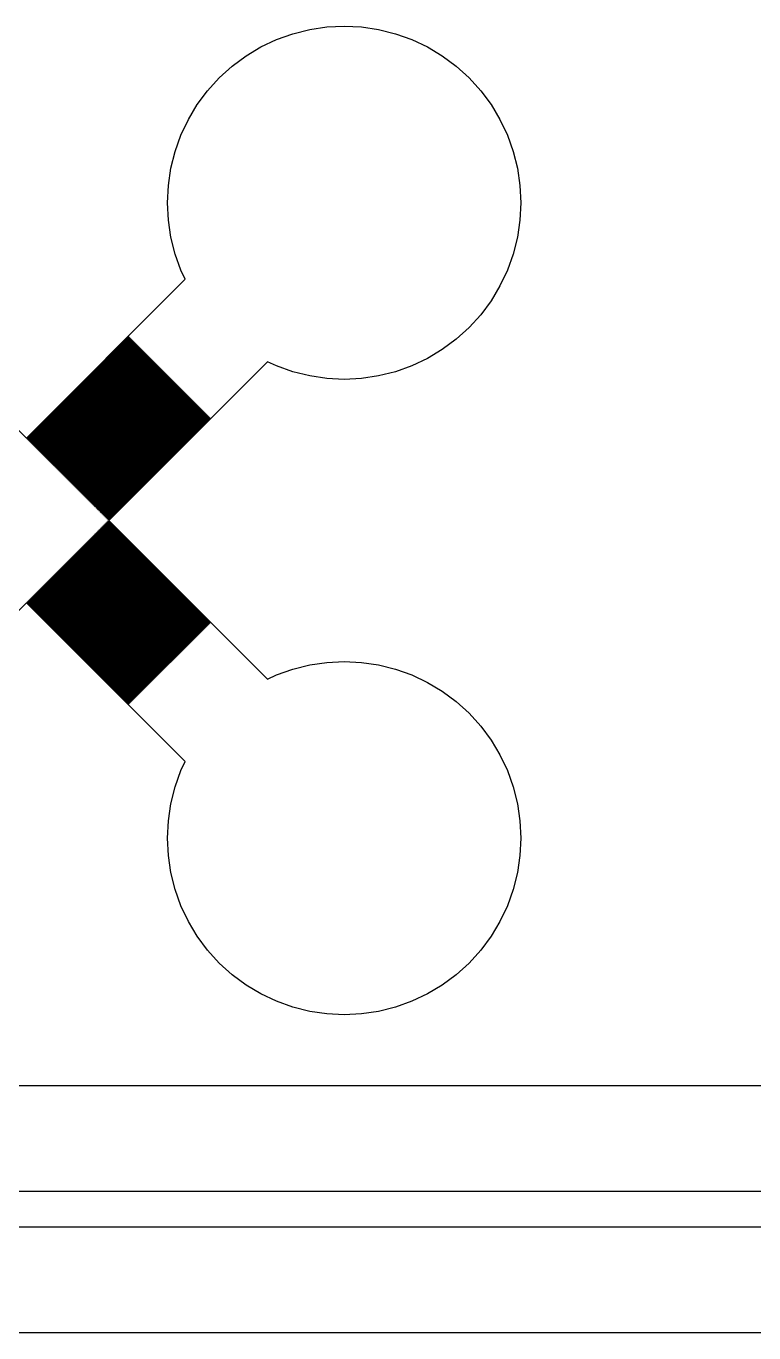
# Model space of a CAD drawing. Extents: x -16 to 132, y -40 to 113.
# Drawn here: x 9.2 to 19.73, y -2.56 to 16.36 of the extents above; entities that cross this region are included whole.
import ezdxf

# ---------------------------------------------------------------- set-up
doc = ezdxf.new("R2010")
doc.units = 0

msp = doc.modelspace()

# ---------------------------------------------------------------- linework, layer by layer
for p, q in [((13.0601, 16.2486), (13.3035, 16.3096)), ((13.3035, 16.3096), (13.5516, 16.3464)), ((13.5516, 16.3464), (13.8022, 16.3587)), ((13.8022, 16.3587), (14.0528, 16.3464)), ((14.0528, 16.3464), (14.301, 16.3096)), ((14.301, 16.3096), (14.5443, 16.2486)), ((12.5971, 16.0569), (12.8239, 16.1641)), ((12.8239, 16.1641), (13.0601, 16.2486)), ((14.5443, 16.2486), (14.7805, 16.1641)), ((14.7805, 16.1641), (15.0074, 16.0569)), ((12.1804, 15.7784), (12.3819, 15.9279)), ((12.3819, 15.9279), (12.5971, 16.0569)), ((15.0074, 16.0569), (15.2225, 15.9279)), ((15.2225, 15.9279), (15.424, 15.7784)), ((11.9945, 15.6099), (12.1804, 15.7784)), ((15.424, 15.7784), (15.6099, 15.6099)), ((11.826, 15.424), (11.9945, 15.6099)), ((15.6099, 15.6099), (15.7784, 15.424)), ((11.6766, 15.2225), (11.826, 15.424)), ((15.7784, 15.424), (15.9279, 15.2225)), ((11.5476, 15.0073), (11.6766, 15.2225)), ((15.9279, 15.2225), (16.0569, 15.0074)), ((11.4403, 14.7805), (11.5476, 15.0073)), ((16.0569, 15.0074), (16.1641, 14.7805)), ((11.3558, 14.5443), (11.4403, 14.7805)), ((16.1641, 14.7805), (16.2486, 14.5443)), ((11.2949, 14.301), (11.3558, 14.5443)), ((16.2486, 14.5443), (16.3096, 14.301)), ((11.258, 14.0528), (11.2949, 14.301)), ((16.3096, 14.301), (16.3464, 14.0528)), ((11.2457, 13.8022), (11.258, 14.0528)), ((16.3464, 14.0528), (16.3587, 13.8022)), ((11.258, 13.5516), (11.2457, 13.8022)), ((16.3587, 13.8022), (16.3464, 13.5516)), ((11.2948, 13.3035), (11.258, 13.5516)), ((16.3464, 13.5516), (16.3096, 13.3035)), ((11.3558, 13.0601), (11.2948, 13.3035)), ((16.3096, 13.3035), (16.2486, 13.0601)), ((11.4403, 12.8239), (11.3558, 13.0601)), ((16.2486, 13.0601), (16.1641, 12.8239)), ((6.9053, 12.6946), (9.2034, 10.3965)), ((9.2034, 10.3965), (11.5015, 12.6946)), ((11.5015, 12.6946), (11.4403, 12.8239)), ((16.1641, 12.8239), (16.0569, 12.5971)), ((16.0569, 12.5971), (15.9279, 12.3819)), ((15.9279, 12.3819), (15.7784, 12.1804)), ((15.7784, 12.1804), (15.6099, 11.9945)), ((15.6099, 11.9945), (15.424, 11.826)), ((10.6835, 11.8622), (9.21063, 10.3893)), ((9.21785, 10.382), (10.6908, 11.8549)), ((10.698, 11.8477), (9.22508, 10.3748)), ((9.23232, 10.3676), (10.7052, 11.8405)), ((10.7125, 11.8333), (9.23955, 10.3603)), ((9.24677, 10.3531), (10.7197, 11.826)), ((10.7269, 11.8188), (9.25401, 10.3459)), ((9.26123, 10.3386), (10.7342, 11.8116)), ((10.7414, 11.8043), (9.26848, 10.3314)), ((9.27571, 10.3242), (10.7486, 11.7971)), ((10.7559, 11.7899), (9.28294, 10.3169)), ((9.29018, 10.3097), (10.7631, 11.7826)), ((10.7703, 11.7754), (9.29741, 10.3025)), ((9.30463, 10.2953), (10.7776, 11.7682)), ((10.7848, 11.7609), (9.31187, 10.288)), ((9.31909, 10.2808), (10.792, 11.7537)), ((10.7992, 11.7465), (9.32632, 10.2736)), ((9.33356, 10.2663), (10.8065, 11.7392)), ((10.8137, 11.732), (9.34079, 10.2591)), ((10.6908, 11.8549), (10.6835, 11.8622)), ((10.7052, 11.8405), (10.698, 11.8477)), ((10.7197, 11.826), (10.7125, 11.8333)), ((10.7342, 11.8116), (10.7269, 11.8188)), ((10.7486, 11.7971), (10.7414, 11.8043)), ((10.7631, 11.7826), (10.7559, 11.7899)), ((10.7776, 11.7682), (10.7703, 11.7754)), ((10.792, 11.7537), (10.7848, 11.7609)), ((10.8065, 11.7392), (10.7992, 11.7465)), ((10.8209, 11.7248), (10.8137, 11.732)), ((15.424, 11.826), (15.2225, 11.6766)), ((9.34801, 10.2519), (10.8209, 11.7248)), ((10.8282, 11.7176), (9.35524, 10.2446)), ((9.36247, 10.2374), (10.8354, 11.7103)), ((10.8426, 11.7031), (9.36971, 10.2302)), ((9.37694, 10.2229), (10.8499, 11.6959)), ((10.8571, 11.6886), (9.38416, 10.2157)), ((9.3914, 10.2085), (10.8643, 11.6814)), ((10.8716, 11.6742), (9.39862, 10.2012)), ((9.40587, 10.194), (10.8788, 11.6669)), ((10.886, 11.6597), (9.41309, 10.1868)), ((9.42033, 10.1796), (10.8932, 11.6525)), ((10.9005, 11.6452), (9.42755, 10.1723)), ((9.4348, 10.1651), (10.9077, 11.638)), ((10.9149, 11.6308), (9.44202, 10.1579)), ((9.44926, 10.1506), (10.9222, 11.6236)), ((10.9294, 11.6163), (9.45648, 10.1434)), ((9.46371, 10.1362), (10.9366, 11.6091)), ((10.9439, 11.6019), (9.47095, 10.1289)), ((9.47818, 10.1217), (10.9511, 11.5946)), ((10.9583, 11.5874), (9.4854, 10.1145)), ((9.49263, 10.1073), (10.9656, 11.5802)), ((10.9728, 11.5729), (9.49986, 10.1)), ((9.50708, 10.0928), (10.98, 11.5657)), ((10.9872, 11.5585), (9.51433, 10.0855)), ((9.52155, 10.0783), (10.9945, 11.5512)), ((11.0017, 11.544), (9.52878, 10.0711)), ((10.8354, 11.7103), (10.8282, 11.7176)), ((10.8499, 11.6959), (10.8426, 11.7031)), ((10.8643, 11.6814), (10.8571, 11.6886)), ((10.8788, 11.6669), (10.8716, 11.6742)), ((10.8932, 11.6525), (10.886, 11.6597)), ((10.9077, 11.638), (10.9005, 11.6452)), ((10.9222, 11.6236), (10.9149, 11.6308)), ((10.9366, 11.6091), (10.9294, 11.6163)), ((10.9511, 11.5946), (10.9439, 11.6019)), ((10.9656, 11.5802), (10.9583, 11.5874)), ((10.98, 11.5657), (10.9728, 11.5729)), ((10.9945, 11.5512), (10.9872, 11.5585)), ((11.0089, 11.5368), (11.0017, 11.544)), ((15.0073, 11.5476), (14.7805, 11.4403)), ((15.2225, 11.6766), (15.0073, 11.5476)), ((9.53601, 10.0639), (11.0089, 11.5368)), ((11.0162, 11.5296), (9.54324, 10.0566)), ((9.55048, 10.0494), (11.0234, 11.5223)), ((11.0306, 11.5151), (9.55771, 10.0422)), ((9.56494, 10.0349), (11.0379, 11.5079)), ((11.0451, 11.5006), (9.57217, 10.0277)), ((9.57941, 10.0205), (11.0523, 11.4934)), ((11.0596, 11.4862), (9.58664, 10.0133)), ((9.59387, 10.006), (11.0668, 11.4789)), ((11.074, 11.4717), (9.6011, 9.99879)), ((9.60832, 9.99156), (11.0812, 11.4645)), ((11.0885, 11.4572), (9.61557, 9.98433)), ((9.62279, 9.9771), (11.0957, 11.45)), ((11.103, 11.4428), (9.63002, 9.96986)), ((9.63725, 9.96263), (11.1102, 11.4356)), ((11.1174, 11.4283), (9.64447, 9.9554)), ((9.65172, 9.94817), (11.1246, 11.4211)), ((11.1319, 11.4138), (9.65894, 9.94093)), ((9.66617, 9.9337), (11.1391, 11.4066)), ((11.1463, 11.3994), (9.6734, 9.92647)), ((9.68063, 9.91924), (11.1535, 11.3922)), ((11.1608, 11.3849), (9.68785, 9.91202)), ((9.6951, 9.90477), (11.168, 11.3777)), ((11.1753, 11.3705), (9.70233, 9.89755)), ((9.70956, 9.89032), (11.1825, 11.3633)), ((11.1897, 11.356), (9.7168, 9.88309)), ((12.6946, 11.5015), (10.3965, 9.2034)), ((11.0234, 11.5223), (11.0162, 11.5296)), ((11.0379, 11.5079), (11.0306, 11.5151)), ((11.0523, 11.4934), (11.0451, 11.5006)), ((11.0668, 11.4789), (11.0596, 11.4862)), ((11.0812, 11.4645), (11.074, 11.4717)), ((11.0957, 11.45), (11.0885, 11.4572)), ((11.1102, 11.4356), (11.103, 11.4428)), ((11.1246, 11.4211), (11.1174, 11.4283)), ((11.1391, 11.4066), (11.1319, 11.4138)), ((11.1535, 11.3922), (11.1463, 11.3994)), ((11.168, 11.3777), (11.1608, 11.3849)), ((11.1825, 11.3633), (11.1753, 11.3705)), ((11.1969, 11.3488), (11.1897, 11.356)), ((12.8239, 11.4403), (12.6946, 11.5015)), ((13.0601, 11.3558), (12.8239, 11.4403)), ((13.3035, 11.2948), (13.0601, 11.3558)), ((14.5443, 11.3558), (14.301, 11.2949)), ((14.7805, 11.4403), (14.5443, 11.3558)), ((9.72403, 9.87587), (11.1969, 11.3488)), ((11.2042, 11.3415), (9.73126, 9.86862)), ((9.73849, 9.8614), (11.2114, 11.3343)), ((11.2186, 11.3271), (9.74571, 9.85417)), ((9.75294, 9.84694), (11.2259, 11.3199)), ((11.2331, 11.3126), (9.76018, 9.83971)), ((9.7674, 9.83249), (11.2403, 11.3054)), ((11.2476, 11.2982), (9.77464, 9.82524)), ((9.78186, 9.81802), (11.2548, 11.2909)), ((11.262, 11.2837), (9.78909, 9.81078)), ((9.79633, 9.80356), (11.2693, 11.2765)), ((11.2765, 11.2693), (9.80356, 9.79633)), ((9.81078, 9.78909), (11.2837, 11.262)), ((11.2909, 11.2548), (9.81802, 9.78186)), ((9.82524, 9.77464), (11.2982, 11.2476)), ((11.3054, 11.2403), (9.83249, 9.7674)), ((9.83971, 9.76018), (11.3126, 11.2331)), ((11.3199, 11.2259), (9.84694, 9.75294)), ((9.85417, 9.74571), (11.3271, 11.2186)), ((11.3343, 11.2114), (9.8614, 9.73849)), ((9.86862, 9.73126), (11.3415, 11.2042)), ((11.3488, 11.1969), (9.87587, 9.72403)), ((9.88309, 9.7168), (11.356, 11.1897)), ((11.3633, 11.1825), (9.89032, 9.70956)), ((9.89755, 9.70233), (11.3705, 11.1753)), ((11.3777, 11.168), (9.90477, 9.6951)), ((9.91202, 9.68785), (11.3849, 11.1608)), ((11.2114, 11.3343), (11.2042, 11.3415)), ((11.2259, 11.3199), (11.2186, 11.3271)), ((11.2403, 11.3054), (11.2331, 11.3126)), ((11.2548, 11.2909), (11.2476, 11.2982)), ((11.2693, 11.2765), (11.262, 11.2837)), ((11.2837, 11.262), (11.2765, 11.2693)), ((11.2982, 11.2476), (11.2909, 11.2548)), ((11.3126, 11.2331), (11.3054, 11.2403)), ((11.3271, 11.2186), (11.3199, 11.2259)), ((11.3415, 11.2042), (11.3343, 11.2114)), ((11.356, 11.1897), (11.3488, 11.1969)), ((11.3705, 11.1753), (11.3633, 11.1825)), ((11.3849, 11.1608), (11.3777, 11.168)), ((13.5516, 11.258), (13.3035, 11.2948)), ((13.8022, 11.2457), (13.5516, 11.258)), ((14.0528, 11.258), (13.8022, 11.2457)), ((14.301, 11.2949), (14.0528, 11.258)), ((11.3922, 11.1535), (9.91924, 9.68063)), ((9.92647, 9.6734), (11.3994, 11.1463)), ((11.4066, 11.1391), (9.9337, 9.66617)), ((9.94093, 9.65894), (11.4138, 11.1319)), ((11.4211, 11.1246), (9.94817, 9.65172)), ((9.9554, 9.64447), (11.4283, 11.1174)), ((11.4356, 11.1102), (9.96263, 9.63725)), ((9.96986, 9.63002), (11.4428, 11.103)), ((11.45, 11.0957), (9.9771, 9.62279)), ((9.98433, 9.61557), (11.4572, 11.0885)), ((11.4645, 11.0812), (9.99156, 9.60832)), ((9.99879, 9.6011), (11.4717, 11.074)), ((11.4789, 11.0668), (10.006, 9.59387)), ((10.0133, 9.58664), (11.4862, 11.0596)), ((11.4934, 11.0523), (10.0205, 9.57941)), ((10.0277, 9.57217), (11.5006, 11.0451)), ((11.5079, 11.0379), (10.0349, 9.56494)), ((10.0422, 9.55771), (11.5151, 11.0306)), ((11.5223, 11.0234), (10.0494, 9.55048)), ((10.0566, 9.54324), (11.5296, 11.0162)), ((11.5368, 11.0089), (10.0639, 9.53601)), ((10.0711, 9.52878), (11.544, 11.0017)), ((11.5512, 10.9945), (10.0783, 9.52155)), ((10.0855, 9.51433), (11.5585, 10.9872)), ((11.5657, 10.98), (10.0928, 9.50708)), ((10.1, 9.49986), (11.5729, 10.9728)), ((11.3994, 11.1463), (11.3922, 11.1535)), ((11.4138, 11.1319), (11.4066, 11.1391)), ((11.4283, 11.1174), (11.4211, 11.1246)), ((11.4428, 11.103), (11.4356, 11.1102)), ((11.4572, 11.0885), (11.45, 11.0957)), ((11.4717, 11.074), (11.4645, 11.0812)), ((11.4862, 11.0596), (11.4789, 11.0668)), ((11.5006, 11.0451), (11.4934, 11.0523)), ((11.5151, 11.0306), (11.5079, 11.0379)), ((11.5296, 11.0162), (11.5223, 11.0234)), ((11.544, 11.0017), (11.5368, 11.0089)), ((11.5585, 10.9872), (11.5512, 10.9945)), ((11.5729, 10.9728), (11.5657, 10.98)), ((11.5802, 10.9656), (10.1073, 9.49263)), ((10.1145, 9.4854), (11.5874, 10.9583)), ((11.5946, 10.9511), (10.1217, 9.47818)), ((10.1289, 9.47095), (11.6019, 10.9439)), ((11.6091, 10.9366), (10.1362, 9.46371)), ((10.1434, 9.45648), (11.6163, 10.9294)), ((11.6236, 10.9222), (10.1506, 9.44926)), ((10.1579, 9.44202), (11.6308, 10.9149)), ((11.638, 10.9077), (10.1651, 9.4348)), ((10.1723, 9.42755), (11.6452, 10.9005)), ((11.6525, 10.8932), (10.1796, 9.42033)), ((10.1868, 9.41309), (11.6597, 10.886)), ((11.6669, 10.8788), (10.194, 9.40587)), ((10.2012, 9.39862), (11.6742, 10.8716)), ((11.6814, 10.8643), (10.2085, 9.3914)), ((10.2157, 9.38416), (11.6886, 10.8571)), ((11.6959, 10.8499), (10.2229, 9.37694)), ((10.2302, 9.36971), (11.7031, 10.8426)), ((11.7103, 10.8354), (10.2374, 9.36247)), ((10.2446, 9.35524), (11.7176, 10.8282)), ((11.7248, 10.8209), (10.2519, 9.34801)), ((10.2591, 9.34079), (11.732, 10.8137)), ((11.7392, 10.8065), (10.2663, 9.33356)), ((10.2736, 9.32632), (11.7465, 10.7992)), ((11.7537, 10.792), (10.2808, 9.31909)), ((10.288, 9.31187), (11.7609, 10.7848)), ((11.5874, 10.9583), (11.5802, 10.9656)), ((11.6019, 10.9439), (11.5946, 10.9511)), ((11.6163, 10.9294), (11.6091, 10.9366)), ((11.6308, 10.9149), (11.6236, 10.9222)), ((11.6452, 10.9005), (11.638, 10.9077)), ((11.6597, 10.886), (11.6525, 10.8932)), ((11.6742, 10.8716), (11.6669, 10.8788)), ((11.6886, 10.8571), (11.6814, 10.8643)), ((11.7031, 10.8426), (11.6959, 10.8499)), ((11.7176, 10.8282), (11.7103, 10.8354)), ((11.732, 10.8137), (11.7248, 10.8209)), ((11.7465, 10.7992), (11.7392, 10.8065)), ((11.7609, 10.7848), (11.7537, 10.792)), ((11.7682, 10.7776), (10.2953, 9.30463)), ((10.3025, 9.29741), (11.7754, 10.7703)), ((11.7826, 10.7631), (10.3097, 9.29018)), ((10.3169, 9.28294), (11.7899, 10.7559)), ((11.7971, 10.7486), (10.3242, 9.27571)), ((10.3314, 9.26848), (11.8043, 10.7414)), ((11.8116, 10.7342), (10.3386, 9.26123)), ((10.3459, 9.25401), (11.8188, 10.7269)), ((11.826, 10.7197), (10.3531, 9.24677)), ((10.3603, 9.23955), (11.8333, 10.7125)), ((11.8405, 10.7052), (10.3676, 9.23232)), ((10.3748, 9.22508), (11.8477, 10.698)), ((11.8549, 10.6908), (10.382, 9.21785)), ((10.3893, 9.21063), (11.8622, 10.6835)), ((11.7754, 10.7703), (11.7682, 10.7776)), ((11.7899, 10.7559), (11.7826, 10.7631)), ((11.8043, 10.7414), (11.7971, 10.7486)), ((11.8188, 10.7269), (11.8116, 10.7342)), ((11.8333, 10.7125), (11.826, 10.7197)), ((11.8477, 10.698), (11.8405, 10.7052)), ((11.8622, 10.6835), (11.8549, 10.6908)), ((9.21063, 10.3893), (9.21785, 10.382)), ((9.22508, 10.3748), (9.23232, 10.3676)), ((9.23955, 10.3603), (9.24677, 10.3531)), ((9.25401, 10.3459), (9.26123, 10.3386)), ((9.26848, 10.3314), (9.27571, 10.3242)), ((9.28294, 10.3169), (9.29018, 10.3097)), ((9.29741, 10.3025), (9.30463, 10.2953)), ((9.31187, 10.288), (9.31909, 10.2808)), ((9.32632, 10.2736), (9.33356, 10.2663)), ((9.34079, 10.2591), (9.34801, 10.2519)), ((9.35524, 10.2446), (9.36247, 10.2374)), ((9.36971, 10.2302), (9.37694, 10.2229)), ((9.38416, 10.2157), (9.3914, 10.2085)), ((9.39862, 10.2012), (9.40587, 10.194)), ((9.41309, 10.1868), (9.42033, 10.1796)), ((9.42755, 10.1723), (9.4348, 10.1651)), ((9.44202, 10.1579), (9.44926, 10.1506)), ((9.45648, 10.1434), (9.46371, 10.1362)), ((9.47095, 10.1289), (9.47818, 10.1217)), ((9.4854, 10.1145), (9.49263, 10.1073)), ((9.49986, 10.1), (9.50708, 10.0928)), ((9.51433, 10.0855), (9.52155, 10.0783)), ((9.52878, 10.0711), (9.53601, 10.0639)), ((9.54324, 10.0566), (9.55048, 10.0494)), ((9.55771, 10.0422), (9.56494, 10.0349)), ((9.57217, 10.0277), (9.57941, 10.0205)), ((9.58664, 10.0133), (9.59387, 10.006)), ((9.6011, 9.99879), (9.60832, 9.99156)), ((9.61557, 9.98433), (9.62279, 9.9771)), ((9.63002, 9.96986), (9.63725, 9.96263)), ((9.64447, 9.9554), (9.65172, 9.94817)), ((9.65894, 9.94093), (9.66617, 9.9337)), ((9.6734, 9.92647), (9.68063, 9.91924)), ((9.68785, 9.91202), (9.6951, 9.90477)), ((9.70233, 9.89755), (9.70956, 9.89032)), ((9.7168, 9.88309), (9.72403, 9.87587)), ((9.73126, 9.86862), (9.73849, 9.8614)), ((9.74571, 9.85417), (9.75294, 9.84694)), ((9.76018, 9.83971), (9.7674, 9.83249)), ((9.77464, 9.82524), (9.78186, 9.81802)), ((9.78909, 9.81078), (9.79633, 9.80356)), ((9.80356, 9.79633), (9.81078, 9.78909)), ((9.81802, 9.78186), (9.82524, 9.77464)), ((9.83249, 9.7674), (9.83971, 9.76018)), ((9.84694, 9.75294), (9.85417, 9.74571)), ((9.8614, 9.73849), (9.86862, 9.73126)), ((9.87587, 9.72403), (9.88309, 9.7168)), ((9.89032, 9.70956), (9.89755, 9.70233)), ((9.90477, 9.6951), (9.91202, 9.68785)), ((9.91924, 9.68063), (9.92647, 9.6734)), ((9.9337, 9.66617), (9.94093, 9.65894)), ((9.94817, 9.65172), (9.9554, 9.64447)), ((9.96263, 9.63725), (9.96986, 9.63002)), ((9.9771, 9.62279), (9.98433, 9.61557)), ((9.99156, 9.60832), (9.99879, 9.6011)), ((10.006, 9.59387), (10.0133, 9.58664)), ((10.0205, 9.57941), (10.0277, 9.57217)), ((10.0349, 9.56494), (10.0422, 9.55771)), ((10.0494, 9.55048), (10.0566, 9.54324)), ((10.0639, 9.53601), (10.0711, 9.52878)), ((10.0783, 9.52155), (10.0855, 9.51433)), ((10.0928, 9.50708), (10.1, 9.49986)), ((10.1073, 9.49263), (10.1145, 9.4854)), ((10.1217, 9.47818), (10.1289, 9.47095)), ((10.1362, 9.46371), (10.1434, 9.45648)), ((10.1506, 9.44926), (10.1579, 9.44202)), ((10.1651, 9.4348), (10.1723, 9.42755)), ((10.1796, 9.42033), (10.1868, 9.41309)), ((10.194, 9.40587), (10.2012, 9.39862)), ((10.2085, 9.3914), (10.2157, 9.38416)), ((10.2229, 9.37694), (10.2302, 9.36971)), ((10.2374, 9.36247), (10.2446, 9.35524)), ((10.2519, 9.34801), (10.2591, 9.34079)), ((10.2663, 9.33356), (10.2736, 9.32632)), ((10.2808, 9.31909), (10.288, 9.31187)), ((10.2953, 9.30463), (10.3025, 9.29741)), ((10.3097, 9.29018), (10.3169, 9.28294)), ((10.3242, 9.27571), (10.3314, 9.26848)), ((10.2736, 9.08046), (10.2663, 9.07323)), ((11.7465, 7.60754), (10.2736, 9.08046)), ((10.288, 9.09491), (10.2808, 9.08769)), ((10.2808, 9.08769), (11.7537, 7.61478)), ((11.7609, 7.62199), (10.288, 9.09491)), ((10.3025, 9.10938), (10.2952, 9.10216)), ((10.2952, 9.10216), (11.7682, 7.62924)), ((11.7754, 7.63646), (10.3025, 9.10938)), ((10.3169, 9.12384), (10.3097, 9.11661)), ((10.3097, 9.11661), (11.7826, 7.64368)), ((11.7899, 7.65092), (10.3169, 9.12384)), ((10.3314, 9.13829), (10.3242, 9.13107)), ((10.3242, 9.13107), (11.7971, 7.65814)), ((11.8043, 7.66539), (10.3314, 9.13829)), ((10.3386, 9.26123), (10.3459, 9.25401)), ((10.3459, 9.15276), (10.3386, 9.14554)), ((10.3386, 9.14554), (11.8115, 7.67261)), ((11.8188, 7.67986), (10.3459, 9.15276)), ((10.3531, 9.24677), (10.3603, 9.23955)), ((10.3603, 9.16722), (10.3531, 9.16)), ((10.3531, 9.16), (11.826, 7.68707)), ((11.8333, 7.69432), (10.3603, 9.16722)), ((10.3676, 9.23232), (10.3748, 9.22508)), ((10.3748, 9.18169), (10.3676, 9.17445)), ((10.3676, 9.17445), (11.8405, 7.70154)), ((11.8477, 7.70879), (10.3748, 9.18169)), ((10.382, 9.21785), (10.3893, 9.21063)), ((10.3892, 9.19615), (10.382, 9.18892)), ((10.382, 9.18892), (11.8549, 7.716)), ((11.8622, 7.72324), (10.3892, 9.19615)), ((10.3965, 9.2034), (12.6946, 6.9053)), ((10.0855, 8.89246), (10.0783, 8.88522)), ((11.5585, 7.41954), (10.0855, 8.89246)), ((10.1, 8.90692), (10.0928, 8.89969)), ((10.0928, 8.89969), (11.5657, 7.42677)), ((11.5729, 7.43401), (10.1, 8.90692)), ((10.1145, 8.92139), (10.1072, 8.91415)), ((10.1072, 8.91415), (11.5802, 7.44122)), ((11.5874, 7.44847), (10.1145, 8.92139)), ((10.1289, 8.93584), (10.1217, 8.92862)), ((10.1217, 8.92862), (11.5946, 7.45569)), ((11.6018, 7.46292), (10.1289, 8.93584)), ((10.1434, 8.9503), (10.1362, 8.94307)), ((10.1362, 8.94307), (11.6091, 7.47015)), ((11.6163, 7.47739), (10.1434, 8.9503)), ((10.1579, 8.96477), (10.1506, 8.95752)), ((10.1506, 8.95752), (11.6235, 7.4846)), ((11.6308, 7.49185), (10.1579, 8.96477)), ((10.1723, 8.97923), (10.1651, 8.97198)), ((10.1651, 8.97198), (11.638, 7.49907)), ((11.6452, 7.50632), (10.1723, 8.97923)), ((10.1868, 8.99368), (10.1795, 8.98645)), ((10.1795, 8.98645), (11.6525, 7.51353)), ((11.6597, 7.52077), (10.1868, 8.99368)), ((10.2012, 9.00815), (10.194, 9.00092)), ((10.194, 9.00092), (11.6669, 7.528)), ((11.6742, 7.53523), (10.2012, 9.00815)), ((10.2157, 9.02261), (10.2085, 9.01537)), ((10.2085, 9.01537), (11.6814, 7.54247)), ((11.6886, 7.5497), (10.2157, 9.02261)), ((10.2302, 9.03708), (10.2229, 9.02983)), ((10.2229, 9.02983), (11.6959, 7.55693)), ((11.7031, 7.56415), (10.2302, 9.03708)), ((10.2446, 9.05154), (10.2374, 9.0443)), ((10.2374, 9.0443), (11.7103, 7.5714)), ((11.7175, 7.57861), (10.2446, 9.05154)), ((10.2591, 9.06601), (10.2519, 9.05876)), ((10.2519, 9.05876), (11.7248, 7.58586)), ((11.732, 7.59308), (10.2591, 9.06601)), ((10.2663, 9.07323), (11.7392, 7.60031)), ((9.89754, 8.70445), (9.8903, 8.69722)), ((11.3705, 7.23154), (9.89754, 8.70445)), ((9.912, 8.71892), (9.90477, 8.71167)), ((9.90477, 8.71167), (11.3777, 7.23877)), ((11.3849, 7.24599), (9.912, 8.71892)), ((9.92647, 8.73337), (9.91924, 8.72614)), ((9.91924, 8.72614), (11.3922, 7.25323)), ((11.3994, 7.26045), (9.92647, 8.73337)), ((9.94093, 8.74783), (9.9337, 8.7406)), ((9.9337, 8.7406), (11.4066, 7.2677)), ((11.4138, 7.27492), (9.94093, 8.74783)), ((9.9554, 8.7623), (9.94815, 8.75507)), ((9.94815, 8.75507), (11.4211, 7.28215)), ((11.4283, 7.28938), (9.9554, 8.7623)), ((9.96985, 8.77676), (9.96262, 8.76953)), ((9.96262, 8.76953), (11.4355, 7.29662)), ((11.4428, 7.30383), (9.96985, 8.77676)), ((9.98431, 8.79123), (9.97708, 8.784)), ((9.97708, 8.784), (11.45, 7.31108)), ((11.4572, 7.3183), (9.98431, 8.79123)), ((9.99878, 8.80568), (9.99155, 8.79846)), ((9.99155, 8.79846), (11.4645, 7.32555)), ((11.4717, 7.33276), (9.99878, 8.80568)), ((10.0132, 8.82014), (10.006, 8.81291)), ((10.006, 8.81291), (11.4789, 7.34)), ((11.4862, 7.34723), (10.0132, 8.82014)), ((10.0277, 8.83459), (10.0205, 8.82738)), ((10.0205, 8.82738), (11.4934, 7.35446)), ((11.5006, 7.36168), (10.0277, 8.83459)), ((10.0421, 8.84906), (10.0349, 8.84184)), ((10.0349, 8.84184), (11.5078, 7.36893)), ((11.5151, 7.37614), (10.0421, 8.84906)), ((10.0566, 8.86353), (10.0494, 8.85629)), ((10.0494, 8.85629), (11.5223, 7.38338)), ((11.5295, 7.39061), (10.0566, 8.86353)), ((10.0711, 8.87799), (10.0639, 8.87076)), ((10.0639, 8.87076), (11.5368, 7.39784)), ((11.544, 7.40508), (10.0711, 8.87799)), ((10.0783, 8.88522), (11.5512, 7.41231)), ((9.70955, 8.51646), (9.70232, 8.50923)), ((11.1825, 7.04353), (9.70955, 8.51646)), ((9.72401, 8.53093), (9.71678, 8.5237)), ((9.71678, 8.5237), (11.1897, 7.05078)), ((11.1969, 7.058), (9.72401, 8.53093)), ((9.73848, 8.54538), (9.73125, 8.53816)), ((9.73125, 8.53816), (11.2042, 7.06525)), ((11.2114, 7.07246), (9.73848, 8.54538)), ((9.75293, 8.55984), (9.7457, 8.55261)), ((9.7457, 8.55261), (11.2186, 7.0797)), ((11.2259, 7.08693), (9.75293, 8.55984)), ((9.76738, 8.5743), (9.76016, 8.56708)), ((9.76016, 8.56708), (11.2331, 7.09416)), ((11.2403, 7.10138), (9.76738, 8.5743)), ((9.78185, 8.58876), (9.77463, 8.58154)), ((9.77463, 8.58154), (11.2475, 7.10861)), ((11.2548, 7.11584), (9.78185, 8.58876)), ((9.79631, 8.60323), (9.78909, 8.59599)), ((9.78909, 8.59599), (11.262, 7.12308)), ((11.2692, 7.13031), (9.79631, 8.60323)), ((9.81078, 8.61768), (9.80354, 8.61046)), ((9.80354, 8.61046), (11.2765, 7.13753)), ((11.2837, 7.14478), (9.81078, 8.61768)), ((9.82523, 8.63214), (9.81801, 8.62492)), ((9.81801, 8.62492), (11.2909, 7.15199)), ((11.2982, 7.15923), (9.82523, 8.63214)), ((9.83969, 8.64661), (9.83247, 8.63939)), ((9.83247, 8.63939), (11.3054, 7.16646)), ((11.3126, 7.17369), (9.83969, 8.64661)), ((9.85416, 8.66107), (9.84692, 8.65384)), ((9.84692, 8.65384), (11.3198, 7.18091)), ((11.3271, 7.18816), (9.85416, 8.66107)), ((9.86861, 8.67552), (9.86139, 8.6683)), ((9.86139, 8.6683), (11.3343, 7.19537)), ((11.3415, 7.20261), (9.86861, 8.67552)), ((9.88307, 8.68999), (9.87584, 8.68275)), ((9.87584, 8.68275), (11.3488, 7.20984)), ((11.356, 7.21707), (9.88307, 8.68999)), ((9.8903, 8.69722), (11.3632, 7.2243)), ((9.52155, 8.32845), (9.51431, 8.32123)), ((10.9945, 6.85555), (9.52155, 8.32845)), ((9.53601, 8.34291), (9.52878, 8.33569)), ((9.52878, 8.33569), (11.0017, 6.86276)), ((11.0089, 6.87001), (9.53601, 8.34291)), ((9.55048, 8.35738), (9.54324, 8.35016)), ((9.54324, 8.35016), (11.0162, 6.87723)), ((11.0234, 6.88448), (9.55048, 8.35738)), ((9.56493, 8.37184), (9.55771, 8.36462)), ((9.55771, 8.36462), (11.0306, 6.89169)), ((11.0379, 6.89893), (9.56493, 8.37184)), ((9.57939, 8.38631), (9.57217, 8.37909)), ((9.57217, 8.37909), (11.0451, 6.90616)), ((11.0523, 6.91339), (9.57939, 8.38631)), ((9.59386, 8.40077), (9.58662, 8.39354)), ((9.58662, 8.39354), (11.0595, 6.92061)), ((11.0668, 6.92786), (9.59386, 8.40077)), ((9.60831, 8.41522), (9.60109, 8.40799)), ((9.60109, 8.40799), (11.074, 6.93507)), ((11.0812, 6.94231), (9.60831, 8.41522)), ((9.62277, 8.42969), (9.61554, 8.42245)), ((9.61554, 8.42245), (11.0885, 6.94954)), ((11.0957, 6.95677), (9.62277, 8.42969)), ((9.63724, 8.44415), (9.63, 8.43692)), ((9.63, 8.43692), (11.1029, 6.964)), ((11.1102, 6.97124), (9.63724, 8.44415)), ((9.6517, 8.45862), (9.64447, 8.45137)), ((9.64447, 8.45137), (11.1174, 6.97847)), ((11.1246, 6.98569), (9.6517, 8.45862)), ((9.66617, 8.47307), (9.65894, 8.46584)), ((9.65894, 8.46584), (11.1319, 6.99294)), ((11.1391, 7.00015), (9.66617, 8.47307)), ((9.68063, 8.48753), (9.6734, 8.4803)), ((9.6734, 8.4803), (11.1463, 7.0074)), ((11.1535, 7.01462), (9.68063, 8.48753)), ((9.6951, 8.502), (9.68785, 8.49477)), ((9.68785, 8.49477), (11.1608, 7.02185)), ((11.168, 7.02908), (9.6951, 8.502)), ((9.70232, 8.50923), (11.1752, 7.03632)), ((9.33354, 8.14046), (9.32631, 8.13322)), ((10.8065, 6.66754), (9.33354, 8.14046)), ((9.34801, 8.15491), (9.34076, 8.14767)), ((9.34076, 8.14767), (10.8137, 6.67476)), ((10.8209, 6.68201), (9.34801, 8.15491)), ((9.36247, 8.16937), (9.35522, 8.16214)), ((9.35522, 8.16214), (10.8282, 6.68922)), ((10.8354, 6.69647), (9.36247, 8.16937)), ((9.37694, 8.18384), (9.36969, 8.17661)), ((9.36969, 8.17661), (10.8426, 6.70369)), ((10.8499, 6.71092), (9.37694, 8.18384)), ((9.3914, 8.1983), (9.38416, 8.19106)), ((9.38416, 8.19106), (10.8571, 6.71815)), ((10.8643, 6.72539), (9.3914, 8.1983)), ((9.40585, 8.21277), (9.39862, 8.20552)), ((9.39862, 8.20552), (10.8716, 6.73262)), ((10.8788, 6.73984), (9.40585, 8.21277)), ((9.42032, 8.22723), (9.41309, 8.21999)), ((9.41309, 8.21999), (10.886, 6.74709)), ((10.8932, 6.7543), (9.42032, 8.22723)), ((9.43478, 8.2417), (9.42754, 8.23445)), ((9.42754, 8.23445), (10.9005, 6.76154)), ((10.9077, 6.76877), (9.43478, 8.2417)), ((9.44925, 8.25616), (9.442, 8.24892)), ((9.442, 8.24892), (10.9149, 6.776)), ((10.9222, 6.78323), (9.44925, 8.25616)), ((9.4637, 8.2706), (9.45647, 8.26338)), ((9.45647, 8.26338), (10.9294, 6.79047)), ((10.9366, 6.79768), (9.4637, 8.2706)), ((9.47815, 8.28506), (9.47093, 8.27785)), ((9.47093, 8.27785), (10.9438, 6.80493)), ((10.9511, 6.81215), (9.47815, 8.28506)), ((9.49261, 8.29953), (9.48538, 8.2923)), ((9.48538, 8.2923), (10.9583, 6.81938)), ((10.9655, 6.82661), (9.49261, 8.29953)), ((9.50708, 8.31398), (9.49985, 8.30676)), ((9.49985, 8.30676), (10.9728, 6.83385)), ((10.98, 6.84108), (9.50708, 8.31398)), ((9.51431, 8.32123), (10.9872, 6.8483)), ((9.2034, 8.01028), (6.9053, 5.71222)), ((11.5015, 5.7122), (9.2034, 8.01028)), ((9.21785, 8.02475), (9.21062, 8.01753)), ((9.21062, 8.01753), (10.6835, 6.54462)), ((10.6908, 6.55185), (9.21785, 8.02475)), ((9.23232, 8.03922), (9.22508, 8.03198)), ((9.22508, 8.03198), (10.698, 6.55908)), ((10.7052, 6.56631), (9.23232, 8.03922)), ((9.24677, 8.05368), (9.23955, 8.04645)), ((9.23955, 8.04645), (10.7125, 6.57353)), ((10.7197, 6.58076), (9.24677, 8.05368)), ((9.26123, 8.06815), (9.25401, 8.06091)), ((9.25401, 8.06091), (10.7269, 6.588)), ((10.7342, 6.59523), (9.26123, 8.06815)), ((9.2757, 8.08261), (9.26848, 8.07538)), ((9.26848, 8.07538), (10.7414, 6.60246)), ((10.7486, 6.6097), (9.2757, 8.08261)), ((9.29016, 8.09708), (9.28293, 8.08984)), ((9.28293, 8.08984), (10.7558, 6.61691)), ((10.7631, 6.62416), (9.29016, 8.09708)), ((9.30461, 8.11153), (9.29739, 8.10431)), ((9.29739, 8.10431), (10.7703, 6.63138)), ((10.7775, 6.63861), (9.30461, 8.11153)), ((9.31908, 8.12599), (9.31186, 8.11877)), ((9.31186, 8.11877), (10.7848, 6.64584)), ((10.792, 6.65308), (9.31908, 8.12599)), ((9.32631, 8.13322), (10.7992, 6.66029)), ((11.7103, 7.5714), (11.7175, 7.57861)), ((11.7248, 7.58586), (11.732, 7.59308)), ((11.7392, 7.60031), (11.7465, 7.60754)), ((11.7537, 7.61478), (11.7609, 7.62199)), ((11.7682, 7.62924), (11.7754, 7.63646)), ((11.7826, 7.64368), (11.7899, 7.65092)), ((11.7971, 7.65814), (11.8043, 7.66539)), ((11.8115, 7.67261), (11.8188, 7.67986)), ((11.826, 7.68707), (11.8333, 7.69432)), ((11.8405, 7.70154), (11.8477, 7.70879)), ((11.8549, 7.716), (11.8622, 7.72324)), ((11.5223, 7.38338), (11.5295, 7.39061)), ((11.5368, 7.39784), (11.544, 7.40508)), ((11.5512, 7.41231), (11.5585, 7.41954)), ((11.5657, 7.42677), (11.5729, 7.43401)), ((11.5802, 7.44122), (11.5874, 7.44847)), ((11.5946, 7.45569), (11.6018, 7.46292)), ((11.6091, 7.47015), (11.6163, 7.47739)), ((11.6235, 7.4846), (11.6308, 7.49185)), ((11.638, 7.49907), (11.6452, 7.50632)), ((11.6525, 7.51353), (11.6597, 7.52077)), ((11.6669, 7.528), (11.6742, 7.53523)), ((11.6814, 7.54247), (11.6886, 7.5497)), ((11.6959, 7.55693), (11.7031, 7.56415)), ((11.3198, 7.18091), (11.3271, 7.18816)), ((11.3343, 7.19537), (11.3415, 7.20261)), ((11.3488, 7.20984), (11.356, 7.21707)), ((11.3632, 7.2243), (11.3705, 7.23154)), ((11.3777, 7.23877), (11.3849, 7.24599)), ((11.3922, 7.25323), (11.3994, 7.26045)), ((11.4066, 7.2677), (11.4138, 7.27492)), ((11.4211, 7.28215), (11.4283, 7.28938)), ((11.4355, 7.29662), (11.4428, 7.30383)), ((11.45, 7.31108), (11.4572, 7.3183)), ((11.4645, 7.32555), (11.4717, 7.33276)), ((11.4789, 7.34), (11.4862, 7.34723)), ((11.4934, 7.35446), (11.5006, 7.36168)), ((11.5078, 7.36893), (11.5151, 7.37614)), ((11.1319, 6.99294), (11.1391, 7.00015)), ((11.1463, 7.0074), (11.1535, 7.01462)), ((11.1608, 7.02185), (11.168, 7.02908)), ((11.1752, 7.03632), (11.1825, 7.04353)), ((11.1897, 7.05078), (11.1969, 7.058)), ((11.2042, 7.06525), (11.2114, 7.07246)), ((11.2186, 7.0797), (11.2259, 7.08693)), ((11.2331, 7.09416), (11.2403, 7.10138)), ((11.2475, 7.10861), (11.2548, 7.11584)), ((11.262, 7.12308), (11.2692, 7.13031)), ((11.2765, 7.13753), (11.2837, 7.14478)), ((11.2909, 7.15199), (11.2982, 7.15923)), ((11.3054, 7.16646), (11.3126, 7.17369)), ((12.8239, 6.96646), (13.0601, 7.05098)), ((13.0601, 7.05098), (13.3035, 7.11194)), ((13.3035, 7.11194), (13.5516, 7.14876)), ((13.5516, 7.14876), (13.8022, 7.16106)), ((13.8022, 7.16106), (14.0528, 7.14877)), ((14.0528, 7.14877), (14.301, 7.11192)), ((14.301, 7.11192), (14.5443, 7.05098)), ((14.5443, 7.05098), (14.7805, 6.96646)), ((10.9438, 6.80493), (10.9511, 6.81215)), ((10.9583, 6.81938), (10.9655, 6.82661)), ((10.9728, 6.83385), (10.98, 6.84108)), ((10.9872, 6.8483), (10.9945, 6.85555)), ((11.0017, 6.86276), (11.0089, 6.87001)), ((11.0162, 6.87723), (11.0234, 6.88448)), ((11.0306, 6.89169), (11.0379, 6.89893)), ((11.0451, 6.90616), (11.0523, 6.91339)), ((11.0595, 6.92061), (11.0668, 6.92786)), ((11.074, 6.93507), (11.0812, 6.94231)), ((11.0885, 6.94954), (11.0957, 6.95677)), ((11.1029, 6.964), (11.1102, 6.97124)), ((11.1174, 6.97847), (11.1246, 6.98569)), ((12.6946, 6.9053), (12.8239, 6.96646)), ((14.7805, 6.96646), (15.0073, 6.85919)), ((15.0073, 6.85919), (15.2225, 6.73021)), ((10.7558, 6.61691), (10.7631, 6.62416)), ((10.7703, 6.63138), (10.7775, 6.63861)), ((10.7848, 6.64584), (10.792, 6.65308)), ((10.7992, 6.66029), (10.8065, 6.66754)), ((10.8137, 6.67476), (10.8209, 6.68201)), ((10.8282, 6.68922), (10.8354, 6.69647)), ((10.8426, 6.70369), (10.8499, 6.71092)), ((10.8571, 6.71815), (10.8643, 6.72539)), ((10.8716, 6.73262), (10.8788, 6.73984)), ((10.886, 6.74709), (10.8932, 6.7543)), ((10.9005, 6.76154), (10.9077, 6.76877)), ((10.9149, 6.776), (10.9222, 6.78323)), ((10.9294, 6.79047), (10.9366, 6.79768)), ((15.2225, 6.73021), (15.424, 6.58078)), ((10.6835, 6.54462), (10.6908, 6.55185)), ((10.698, 6.55908), (10.7052, 6.56631)), ((10.7125, 6.57353), (10.7197, 6.58076)), ((10.7269, 6.588), (10.7342, 6.59523)), ((10.7414, 6.60246), (10.7486, 6.6097)), ((15.424, 6.58078), (15.6099, 6.41229)), ((15.6099, 6.41229), (15.7784, 6.22639)), ((15.7784, 6.22639), (15.9279, 6.02487)), ((15.9279, 6.02487), (16.0569, 5.80969)), ((11.4403, 5.5829), (11.5015, 5.7122)), ((16.0569, 5.80969), (16.1641, 5.5829)), ((11.3558, 5.34669), (11.4403, 5.5829)), ((16.1641, 5.5829), (16.2486, 5.34668)), ((11.2948, 5.10333), (11.3558, 5.34669)), ((16.2486, 5.34668), (16.3096, 5.1033)), ((11.258, 4.85518), (11.2948, 5.10333)), ((16.3096, 5.1033), (16.3464, 4.85516)), ((11.2457, 4.60458), (11.258, 4.85518)), ((16.3464, 4.85516), (16.3587, 4.60457)), ((11.258, 4.354), (11.2457, 4.60458)), ((16.3587, 4.60457), (16.3464, 4.35399)), ((11.2949, 4.10582), (11.258, 4.354)), ((16.3464, 4.35399), (16.3096, 4.10582)), ((11.3558, 3.86246), (11.2949, 4.10582)), ((16.3096, 4.10582), (16.2486, 3.86244)), ((11.4403, 3.62624), (11.3558, 3.86246)), ((16.2486, 3.86244), (16.1641, 3.62622)), ((11.5476, 3.39943), (11.4403, 3.62624)), ((16.1641, 3.62622), (16.0569, 3.39941)), ((11.6766, 3.18425), (11.5476, 3.39943)), ((16.0569, 3.39941), (15.9279, 3.18425)), ((11.826, 2.98274), (11.6766, 3.18425)), ((15.9279, 3.18425), (15.7784, 2.98273)), ((11.9945, 2.79683), (11.826, 2.98274)), ((15.7784, 2.98273), (15.6099, 2.79683)), ((12.1804, 2.62834), (11.9945, 2.79683)), ((15.6099, 2.79683), (15.424, 2.62834)), ((12.3819, 2.47891), (12.1804, 2.62834)), ((12.5971, 2.34991), (12.3819, 2.47891)), ((15.2225, 2.47891), (15.0074, 2.34991)), ((15.424, 2.62834), (15.2225, 2.47891)), ((12.8239, 2.24268), (12.5971, 2.34991)), ((15.0074, 2.34991), (14.7805, 2.24268)), ((13.0601, 2.15814), (12.8239, 2.24268)), ((13.3035, 2.09718), (13.0601, 2.15814)), ((13.5516, 2.06038), (13.3035, 2.09718)), ((14.301, 2.09718), (14.0528, 2.06038)), ((14.5443, 2.15814), (14.301, 2.09718)), ((14.7805, 2.24268), (14.5443, 2.15814)), ((13.8022, 2.04807), (13.5516, 2.06038)), ((14.0528, 2.06038), (13.8022, 2.04807)), ((1.0226, 1.0226), (109.418, 1.0226)), ((110.952, -0.51129), (-0.51129, -0.51129)), ((-1.0226, -1.0226), (111.463, -1.0226)), ((112.997, -2.55649), (-2.55649, -2.55649))]:
    msp.add_line(p, q)

doc.saveas('drawing.dxf')
